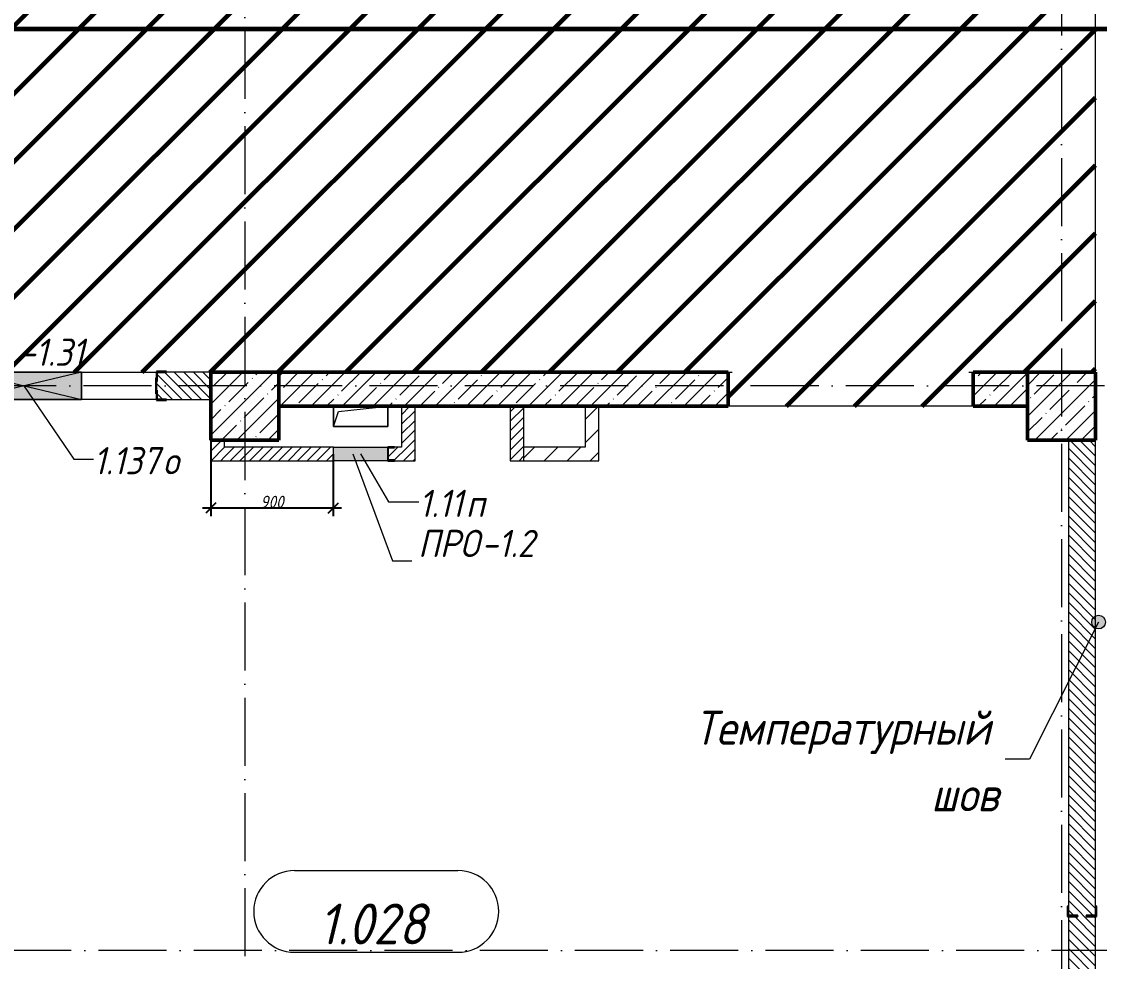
# Model space of a CAD drawing. Header units: millimetres. Extents: x -606178 to 312196, y -19338 to 632709.
# Drawn here: x -388521 to -380602, y 510645 to 517553 of the extents above; entities that cross this region are included whole.
import ezdxf

# ---------------------------------------------------------------- set-up
doc = ezdxf.new("R2010")
doc.units = ezdxf.units.MM
doc.linetypes.add('50_200_ШТРИХ_1Т_ш5_п1_п1_', pattern=[700, 500, -100, 0, -100])
for name, color, linetype, lineweight in [('6.4.1) Окр пт с инж. ПТ2.16', 3, 'Continuous', 60), ('A-____-____-DIMS', 7, 'Continuous', 9), ('A-DETL-GENF-OTLN', 7, 'Continuous', 9), ('A-FLOR-____-OTLN', 7, 'Continuous', 9), ('A-GENM-____-IDEN', 7, 'Continuous', 9), ('A-GENM-____-MCUT', 7, 'Continuous', 25), ('A-GENM-____-OTLN', 7, 'Continuous', 9), ('A-GENM-____-OTLN-1', 7, 'Continuous', 25), ('A-GLAZ-____-IDEN', 7, 'Continuous', 9), ('A-GLAZ-____-OTLN', 7, 'Continuous', 9), ('A-WALL-____-MCUT', 7, 'Continuous', 13), ('A-WALL-____-MCUT-2', 7, 'Continuous', 50), ('A-WALL-____-OTLN', 7, 'Continuous', 9), ('A-WALL-____-PATT-1', 7, 'Continuous', 9), ('A-WALL-FNSH-MCUT-1', 7, 'Continuous', 9), ('G-____-____-TEXT', 7, 'Continuous', 9), ('I-WALL-____-OTLN', 7, 'Continuous', 9), ('S-COLS-____-MCUT', 7, 'Continuous', 50), ('S-COLS-____-OTLN', 7, 'Continuous', 9), ('S-GRID-____-OTLN-1', 7, '50_200_ШТРИХ_1Т_ш5_п1_п1_', 9)]:
    doc.layers.add(name, color=color, linetype=linetype, lineweight=lineweight)
doc.layers.add('A-AREA-IDEN-1', color=7, linetype='Continuous', lineweight=9, true_color=0x000000)
doc.styles.add('ISOCPEUR_I', font='isocpeui.ttf', dxfattribs={"width": 0.9, "height": 2.5})
doc.styles.add('ISOCPEUR_I_11', font='isocpeui.ttf', dxfattribs={"width": 0.9, "height": 200})
doc.styles.add('ISOCPEUR_I_7', font='isocpeui.ttf', dxfattribs={"width": 0.9, "height": 90})
doc.styles.add('ISOCPEUR_I_9', font='isocpeui.ttf', dxfattribs={"width": 0.9, "height": 250})
doc.dimstyles.new('ISO-1_8_0_9К_СРЕДНИЙ_Кладочные_2', dxfattribs={"dimscale": 304.8, "dimtxt": 89.638306, "dimasz": 0.246063, "dimexe": 0.19685, "dimexo": 0, "dimgap": 0, "dimtad": 1, "dimdec": 3, "dimrnd": 0.001, "dimdsep": 46, "dimtxsty": 'ISOCPEUR_I_7', "dimblk1": 'OBLIQUE', "dimblk2": 'OBLIQUE', "dimsah": 1, "dimcen": 0.09, "dimdle": 0.19685, "dimazin": 0, "dimtfac": 1, "dimtdec": 4, "dimtix": 1, "dimtmove": 1, "dimatfit": 3, "dimfxl": 1, "dimtvp": 1, "dimtolj": 1, "dimtzin": 0, "dimarcsym": 2})
pattern_1 = [(135, (-425830.77, 451794.26), (-35.35534, -35.35534), [])]
pattern_2 = [(45, (-425830.77, 451794.26), (-35.35534, 35.35534), [])]
pattern_3 = [(45, (-425830.77, 451794.26), (-84.85281, 84.85281), [])]

# ---------------------------------------------------------------- blocks, each defined once
blk = doc.blocks.new('BSC_Колонна _Прямоугольная - 500х500-V21-АР1_План отверстий 1 этажа в осях 1-64_Ю-ЯЯ')
at = {"layer": 'S-COLS-____-OTLN'}
h = blk.add_hatch(dxfattribs=at)
h.set_pattern_fill('FP_27', color=256, style=0, pattern_type=2)
h.set_pattern_definition([(45, (-44950, -62931.04), (-114.04925, 114.04925), []), (45, (-44835.95, -62931.04), (-114.04925, 114.04925), [201.613, -40.323, 3.353, -36.97])])
h.paths.add_polyline_path([(-250, -250), (250, -250), (250, 250), (-250, 250)], flags=0)
at = {"layer": 'S-COLS-____-MCUT'}
for p, q in [((250, 250), (-250, 250)), ((-250, 250), (-250, -250)), ((250, -250), (250, 250)), ((-250, -250), (250, -250))]:
    blk.add_line(p, q, dxfattribs=at)
blk = doc.blocks.new('BSC_Колонна _Прямоугольная - 500х500-V49-АР1_План отверстий 1 этажа в осях 1-64_Ю-ЯЯ')
at = {"layer": 'S-COLS-____-OTLN'}
h = blk.add_hatch(dxfattribs=at)
h.set_pattern_fill('FP_56', color=256, style=0, pattern_type=2)
h.set_pattern_definition([(45, (-38950, -62931.04), (-114.04925, 114.04925), []), (45, (-38835.95, -62931.04), (-114.04925, 114.04925), [201.613, -40.323, 3.353, -36.97])])
h.paths.add_polyline_path([(-250, -250), (250, -250), (250, 250), (-250, 250)], flags=0)
at = {"layer": 'S-COLS-____-MCUT'}
for p, q in [((250, 250), (-250, 250)), ((-250, 250), (-250, -250)), ((250, -250), (250, 250)), ((-250, -250), (250, -250))]:
    blk.add_line(p, q, dxfattribs=at)
blk = doc.blocks.new('Фахверк_СКБ_Уголок - 200_3600-27915153-АР1_План отверстий 1 этажа в осях 1-64_Ю-ЯЯ')
at = {"layer": 'A-GENM-____-MCUT'}
for p, q in [((125, 156), (50, 156)), ((50, 156), (50, 150)), ((50, 150), (119, 150)), ((119, 150), (119, 81)), ((119, 81), (125, 81)), ((125, 81), (125, 156)), ((125, 19), (119, 19)), ((119, 19), (119, -50)), ((125, -56), (125, 19)), ((119, -50), (50, -50)), ((50, -50), (50, -56)), ((50, -56), (125, -56))]:
    blk.add_line(p, q, dxfattribs=at)
blk = doc.blocks.new('154_Стойка_СКБ_Уголок - СМ-2530_200-28213945-АР1_План отверстий 1 этажа в осях 1-64_Ю-ЯЯ')
at = {"layer": 'A-GENM-____-MCUT'}
for p, q in [((125, 156), (125, 81)), ((200, 156), (125, 156)), ((125, 81), (131, 81)), ((131, 81), (131, 150)), ((131, 150), (200, 150)), ((200, 150), (200, 156)), ((131, 19), (125, 19)), ((125, 19), (125, -56)), ((131, -50), (131, 19)), ((125, -56), (200, -56)), ((200, -50), (131, -50)), ((200, -56), (200, -50))]:
    blk.add_line(p, q, dxfattribs=at)
blk = doc.blocks.new('Стойка_Влож_Полоса боковая - Полоса-28213942-АР1_План отверстий 1 этажа в осях 1-64_Ю-ЯЯ')
at = {"layer": 'A-GENM-____-OTLN'}
for p, q in [((-5, 60), (0, 60)), ((-5, -60), (-5, 60)), ((0, 31), (0, -31)), ((0, -60), (-5, -60))]:
    blk.add_line(p, q, dxfattribs=at)
blk = doc.blocks.new('AR_Отверстие Ниша - Лючок-32404130-АР1_План отверстий 1 этажа в осях 1-64_Ю-ЯЯ')
at = {"layer": 'A-GLAZ-____-OTLN'}
blk.add_hatch(color=256, dxfattribs=at).paths.add_polyline_path([(200, 50), (-200, 50), (-200, -50), (200, -50), (200, 47)], flags=0)
for p, q in [((-200, 50), (200, 50)), ((200, 50), (200, -50)), ((200, -50), (-200, -50))]:
    blk.add_line(p, q, dxfattribs=at)
blk = doc.blocks.new('154_Фахверк_СКБ_Швеллер - Тип_100_4010-27789772-АР1_План отверстий 1 этажа в осях 1-64_Ю-ЯЯ')
at = {"layer": 'A-GENM-____-MCUT'}
for p, q in [((175, 50), (125, 50)), ((125, 50), (125, -50)), ((128, 47), (175, 47)), ((128, -47), (128, 47)), ((175, 47), (175, 50)), ((125, -50), (175, -50)), ((175, -47), (128, -47)), ((175, -50), (175, -47))]:
    blk.add_line(p, q, dxfattribs=at)
blk = doc.blocks.new('AR_Отверстие прямоугольное _в плите_ - AR_Отверстие прямоугольное _в плите_-V191-АР1_План отверстий 1 этажа в осях 1-64_Ю-ЯЯ')
at = {"layer": 'A-GENM-____-OTLN'}
for p, q in [((-200, 75), (-200, -75)), ((-200, -75), (-162.5, 37.5)), ((-162.5, 37.5), (200, 75)), ((200, -75), (200, 75)), ((-200, -75), (200, -75))]:
    blk.add_line(p, q, dxfattribs=at)
blk = doc.blocks.new('AR_Отверстие прямоугольное _в стене_ - AR_Отверстие прямоугольное _в стене__ОВ-36666481-АР1_План отверстий 1 этажа в осях 1-64_Ю-ЯЯ')
at = {"layer": 'A-GLAZ-____-OTLN'}
blk.add_hatch(color=256, dxfattribs=at).paths.add_polyline_path([(425, -100), (425, 100), (-425, 100), (-425, -100)], flags=0)
at = {"layer": 'A-DETL-GENF-OTLN'}
for p, q in [((-425, -100), (-425, 100)), ((-425, 100), (425, 100)), ((425, 100), (-425, -100)), ((-425, 100), (425, -100)), ((425, 100), (-425, 100)), ((-425, 100), (-425, -100)), ((425, 100), (425, -100)), ((425, -100), (425, 100)), ((425, -100), (-425, -100)), ((-425, -100), (425, -100))]:
    blk.add_line(p, q, dxfattribs=at)
blk = doc.blocks.new('_Oblique')
at = {"color": 0, "linetype": 'ByBlock', "lineweight": -2}
blk.add_line((-0.5, -0.5), (0.5, 0.5), dxfattribs=at)
blk = doc.blocks.new('*D4443')
at = {"layer": 'A-____-____-DIMS', "color": 0, "lineweight": -2, "transparency": 16777216}
for p, q in [((-387130.8, 514475.3), (-387130.8, 513917.6)), ((-386230.8, 514372.3), (-386230.8, 513917.6)), ((-387190.8, 513977.6), (-386170.8, 513977.6))]:
    blk.add_line(p, q, dxfattribs=at)
at = {"layer": 'Defpoints', "color": 0, "transparency": 16777216}
for p in [(-387130.8, 514475.3), (-386230.8, 514372.3), (-386230.8, 513977.6)]:
    blk.add_point(p, dxfattribs=at)
at = {"layer": 'A-____-____-DIMS', "color": 0, "lineweight": -2, "transparency": 16777216, "xscale": 75, "yscale": 75, "zscale": 75, "rotation": 180}
blk.add_blockref('_Oblique', (-387130.8, 513977.6), dxfattribs=at)
at = {"layer": 'A-____-____-DIMS', "color": 0, "lineweight": -2, "transparency": 16777216, "xscale": 75, "yscale": 75, "zscale": 75}
blk.add_blockref('_Oblique', (-386230.8, 513977.6), dxfattribs=at)
at = {"layer": 'A-____-____-DIMS', "color": 0, "transparency": 16777216, "insert": (-386680.8, 514022.6), "char_height": 90, "width": 409.578, "attachment_point": 5, "style": 'ISOCPEUR_I_7'}
blk.add_mtext('\\A1;900', dxfattribs=at)
blk = doc.blocks.new('AAR_СКБ_Марка_помещения_1_5 ммп - Номер _ Площадь-27962135-АИ_План этажа_Стены_1')
at = {"layer": 'A-AREA-IDEN-1'}
for p, q in [((-2.987, 3), (3.013, 3)), ((-2.987, 0), (3.013, 0))]:
    blk.add_line(p, q, dxfattribs=at)
for centre, start, end in [((-2.987, 1.5), 90, 270), ((3.013, 1.5), 270, 90)]:
    blk.add_arc(centre, 1.5, start, end, dxfattribs=at)

msp = doc.modelspace()

# ---------------------------------------------------------------- hatches: boundary and pattern name
at = {"layer": '6.4.1) Окр пт с инж. ПТ2.16'}
h = msp.add_hatch(dxfattribs=at)
h.set_pattern_fill('ANSI31', color=256, scale=111)
h.paths.add_polyline_path([(-380630.7712, 519325.3011), (-380930.7712, 519325.3011), (-380930.7712, 519225.3011), (-381130.7712, 519225.3011), (-381130.7712, 519325.3011), (-383280.7712, 519325.3011), (-383280.7712, 518975.3011), (-383880.7712, 518975.3011), (-383880.7712, 519225.3011), (-384080.7712, 519225.3011), (-384080.7712, 519325.3011), (-383880.7712, 519325.3011), (-383880.7712, 519475.3011), (-385530.7712, 519475.3011), (-385930.7712, 519475.3011), (-386580.7712, 519475.3011), (-386580.7712, 518975.3011), (-387180.7712, 518975.3011), (-387505.7712, 518975.3011), (-387505.7712, 518969.3011), (-387580.7712, 518969.3011), (-387580.7712, 518975.3011), (-387980.7712, 518975.3011), (-388180.7712, 518975.3011), (-388580.7712, 518975.3011), (-388580.7712, 518969.3011), (-388655.7712, 518969.3011), (-389830.7712, 518975.3011), (-390430.7712, 518975.3011), (-393430.7712, 518975.3011), (-394030.7712, 518975.3011), (-394030.7712, 519325.3011), (-396380.7712, 519325.3011), (-396380.7712, 519225.3011), (-396580.7712, 519225.3011), (-396580.7712, 518975.3011), (-396580.7712, 517495.3011), (-396580.7712, 516595.3011), (-396580.7712, 515675.3011), (-396580.7712, 515075.3011), (-396580.7712, 514975.3011), (-396130.7712, 514975.3011), (-395630.7712, 514975.3011), (-395305.7712, 514975.3011), (-395305.7712, 514981.3011), (-395230.7712, 514981.3011), (-395230.7712, 514975.3011), (-394630.7712, 514975.3011), (-393780.7712, 514975.3011), (-393530.7712, 514975.3011), (-393530.7712, 514981.3011), (-393455.7712, 514981.3011), (-393060.7712, 514975.3011), (-392360.7712, 514975.3011), (-391755.7712, 514975.3011), (-391755.7712, 514981.3011), (-391680.7712, 514981.3011), (-391680.7712, 514935.3011), (-391675.7712, 514935.3011), (-391675.7712, 514815.3011), (-391680.119, 514775.3011), (-390780.7712, 514775.3011), (-390780.7712, 514815.3011), (-390785.7712, 514815.3011), (-390785.7712, 514935.3011), (-390780.7712, 514981.3011), (-390705.7712, 514981.3011), (-390130.7712, 514975.3011), (-389630.7712, 514975.3011), (-389305.7712, 514975.3011), (-389305.7712, 514981.3011), (-389230.7712, 514981.3011), (-389230.7712, 514975.3011), (-388930.7712, 514975.3011), (-388080.7712, 514975.3011), (-387530.7712, 514975.3011), (-387530.7712, 514981.3011), (-387455.7712, 514981.3011), (-387130.7712, 514975.3011), (-386630.7712, 514975.3011), (-383330.7712, 514975.3011), (-383330.7712, 514725.3011), (-381530.7712, 514725.3011), (-381530.7712, 514975.3011), (-381130.7712, 514975.3011), (-380630.7712, 514975.3011)])
at = {"layer": 'A-WALL-____-PATT-1'}
h = msp.add_hatch(dxfattribs=at)
h.set_pattern_fill('FP_6', color=256, style=0, pattern_type=2)
h.set_pattern_definition(pattern_1)
h.paths.add_polyline_path([(-387524.7712, 514775.3011), (-387130.7712, 514775.3011), (-387130.7712, 514975.3011), (-387524.7712, 514975.3011), (-387524.7712, 514906.3011), (-387530.7712, 514906.3011), (-387530.7712, 514844.3011), (-387524.7712, 514844.3011), (-387524.7712, 514815.3011)], flags=0)
h.paths.add_polyline_path([(-389305.7712, 514775.3011), (-389236.7712, 514775.3011), (-389236.7712, 514844.3011), (-389230.7712, 514844.3011), (-389230.7712, 514906.3011), (-389236.7712, 514906.3011), (-389236.7712, 514975.3011), (-389630.7712, 514975.3011), (-389630.7712, 514775.3011)], flags=0)
h = msp.add_hatch(dxfattribs=at)
h.set_pattern_fill('FP_13', color=256, style=0, pattern_type=2)
h.set_pattern_definition([(45, (-425830.77, 451794.26), (-114.04925, 114.04925), []), (45, (-425716.72, 451794.26), (-114.04925, 114.04925), [201.612, -40.322, 3.353, -36.97])])
h.paths.add_polyline_path([(-381130.7712, 514725.3011), (-381130.7712, 514975.3011), (-381530.7712, 514975.3011), (-381530.7712, 514725.3011)], flags=0)
h.paths.add_polyline_path([(-383426.1639, 514725.3011), (-383330.7712, 514725.3011), (-383330.7712, 514975.3011), (-386630.7712, 514975.3011), (-386630.7712, 514725.3011)], flags=0)
h = msp.add_hatch(dxfattribs=at)
h.set_pattern_fill('FP_5', color=256, style=0, pattern_type=2)
h.set_pattern_definition(pattern_2)
h.paths.add_polyline_path([(-385630.7712, 514425.3011), (-385630.7712, 514725.3011), (-385730.7712, 514725.3011), (-385730.7712, 514425.3011)], flags=0)
h = msp.add_hatch(dxfattribs=at)
h.set_pattern_fill('FP_5', color=256, style=0, pattern_type=2)
h.set_pattern_definition(pattern_2)
h.paths.add_polyline_path([(-384830.7712, 514325.3011), (-384830.7712, 514725.3011), (-384930.7712, 514725.3011), (-384930.7712, 514325.3011)], flags=0)
h = msp.add_hatch(dxfattribs=at)
h.set_pattern_fill('FP_4', color=256, style=0, pattern_type=2)
h.set_pattern_definition(pattern_3)
h.paths.add_polyline_path([(-384280.7712, 514425.3011), (-384280.7712, 514725.3011), (-384380.7712, 514725.3011), (-384380.7712, 514425.3011)], flags=0)
h = msp.add_hatch(dxfattribs=at)
h.set_pattern_fill('FP_5', color=256, style=0, pattern_type=2)
h.set_pattern_definition(pattern_2)
h.paths.add_polyline_path([(-387030.7712, 514325.3011), (-387030.7712, 514475.3011), (-387130.7712, 514475.3011), (-387130.7712, 514325.3011)], flags=0)
h = msp.add_hatch(dxfattribs=at)
h.set_pattern_fill('FP_5', color=256, style=0, pattern_type=2)
h.set_pattern_definition(pattern_2)
h.paths.add_polyline_path([(-385630.7712, 514325.3011), (-385630.7712, 514425.3011), (-385780.7712, 514425.3011), (-385780.7712, 514422.3011), (-385827.7712, 514422.3011), (-385827.7712, 514328.3011), (-385780.7712, 514328.3011), (-385780.7712, 514325.3011)], flags=0)
h.paths.add_polyline_path([(-386961.1652, 514325.3011), (-386230.7712, 514325.3011), (-386230.7712, 514425.3011), (-387030.7712, 514425.3011), (-387030.7712, 514325.3011)], flags=0)
h = msp.add_hatch(dxfattribs=at)
h.set_pattern_fill('FP_4', color=256, style=0, pattern_type=2)
h.set_pattern_definition(pattern_3)
h.paths.add_polyline_path([(-384830.7712, 514325.3011), (-384280.7712, 514325.3011), (-384280.7712, 514425.3011), (-384830.7712, 514425.3011)], flags=0)
h = msp.add_hatch(dxfattribs=at)
h.set_pattern_fill('FP_6', color=256, style=0, pattern_type=2)
h.set_pattern_definition(pattern_1)
h.paths.add_polyline_path([(-380830.7712, 507475.3011), (-380630.7712, 507475.3011), (-380630.7712, 510975.3011), (-380699.7712, 510975.3011), (-380699.7712, 510981.3011), (-380630.7712, 510981.3011), (-380630.7712, 514475.3011), (-380830.7712, 514475.3011), (-380830.7712, 510981.3011), (-380761.7712, 510981.3011), (-380761.7712, 510975.3011), (-380830.7712, 510975.3011), (-380830.7712, 509018.1171)], flags=0)
at = {"layer": 'G-____-____-TEXT'}
h = msp.add_hatch(color=256, dxfattribs=at)
edge = h.paths.add_edge_path(flags=0)
edge.add_arc((-380609.0086, 513138.95), 50, 0, 360)

# ---------------------------------------------------------------- linework, layer by layer
at = {"layer": '6.4.1) Окр пт с инж. ПТ2.16', "color": 1}
msp.add_lwpolyline([(-401066.5359, 517500.3011), (-369536.0875, 517500.3011), (-369536.0875, 518175.3011)], dxfattribs=at)
at = {"layer": 'A-FLOR-____-OTLN'}
for p, q in [((-380630.7712, 514975.3011), (-380630.7712, 519325.3011)), ((-386230.7712, 514575.3011), (-386230.7712, 514725.3011)), ((-385830.7712, 514725.3011), (-385830.7712, 514575.3011)), ((-385830.7712, 514575.3011), (-386230.7712, 514575.3011))]:
    msp.add_line(p, q, dxfattribs=at)
at = {"layer": 'A-GENM-____-IDEN'}
for p, q in [((-386087.7966, 514375.3011), (-385795.2585, 513589.8034)), ((-385795.2585, 513589.8034), (-385654.7868, 513589.8034))]:
    msp.add_line(p, q, dxfattribs=at)
at = {"layer": 'A-GLAZ-____-IDEN'}
for p, q in [((-388505.7712, 514875.3011), (-388136.6242, 514337.3923)), ((-388136.6242, 514337.3923), (-387993.8524, 514337.3923)), ((-386030.7712, 514375.3011), (-385825.3976, 514023.8011)), ((-385825.3976, 514023.8011), (-385602.024, 514023.8011))]:
    msp.add_line(p, q, dxfattribs=at)
at = {"layer": 'A-WALL-____-MCUT'}
for p, q in [((-387130.7712, 514975.3011), (-387455.7712, 514975.3011)), ((-387455.7712, 514775.3011), (-387130.7712, 514775.3011)), ((-380830.7712, 514475.3011), (-380830.7712, 511050.3011)), ((-380630.7712, 511050.3011), (-380630.7712, 514475.3011)), ((-380830.7712, 510975.3011), (-380830.7712, 507475.3011)), ((-380630.7712, 507475.3011), (-380630.7712, 510975.3011))]:
    msp.add_line(p, q, dxfattribs=at)
at = {"layer": 'A-WALL-____-MCUT-2'}
for p, q in [((-383330.7712, 514975.3011), (-386630.7712, 514975.3011)), ((-383330.7712, 514725.3011), (-383330.7712, 514975.3011)), ((-381130.7712, 514975.3011), (-381530.7712, 514975.3011)), ((-381530.7712, 514975.3011), (-381530.7712, 514725.3011)), ((-386630.7712, 514725.3011), (-383330.7712, 514725.3011)), ((-381530.7712, 514725.3011), (-381130.7712, 514725.3011))]:
    msp.add_line(p, q, dxfattribs=at)
at = {"layer": 'A-WALL-____-OTLN'}
for p, q in [((-383330.7712, 514975.3011), (-383300.7712, 514975.3011)), ((-381560.7712, 514975.3011), (-381530.7712, 514975.3011)), ((-381530.7712, 514725.3011), (-383330.7712, 514725.3011))]:
    msp.add_line(p, q, dxfattribs=at)
at = {"layer": 'A-WALL-FNSH-MCUT-1'}
for p, q in [((-385730.7712, 514725.3011), (-385730.7712, 514425.3011)), ((-385630.7712, 514325.3011), (-385630.7712, 514725.3011)), ((-384930.7712, 514725.3011), (-384930.7712, 514325.3011)), ((-384830.7712, 514325.3011), (-384830.7712, 514725.3011)), ((-384380.7712, 514725.3011), (-384380.7712, 514425.3011)), ((-384280.7712, 514325.3011), (-384280.7712, 514725.3011)), ((-387130.7712, 514475.3011), (-387130.7712, 514325.3011)), ((-387030.7712, 514425.3011), (-387030.7712, 514475.3011)), ((-386230.7712, 514425.3011), (-387030.7712, 514425.3011)), ((-385730.7712, 514425.3011), (-385780.7712, 514425.3011)), ((-384380.7712, 514425.3011), (-384830.7712, 514425.3011)), ((-387130.7712, 514325.3011), (-386230.7712, 514325.3011)), ((-385780.7712, 514325.3011), (-385630.7712, 514325.3011)), ((-384930.7712, 514325.3011), (-384280.7712, 514325.3011))]:
    msp.add_line(p, q, dxfattribs=at)
at = {"layer": 'G-____-____-TEXT'}
for p, q in [((-380609.0086, 513138.95), (-381116.0651, 512131.5666)), ((-381116.0651, 512131.5666), (-381295.7531, 512131.5666))]:
    msp.add_line(p, q, dxfattribs=at)
msp.add_circle((-380609.0086, 513138.95), 50, dxfattribs=at)
at = {"layer": 'I-WALL-____-OTLN'}
for p, q in [((-388080.7712, 514975.3011), (-387530.7712, 514975.3011)), ((-387530.7712, 514775.3011), (-388080.7712, 514775.3011))]:
    msp.add_line(p, q, dxfattribs=at)
at = {"layer": 'S-GRID-____-OTLN-1'}
for p, q in [((-386880.7712, 542687.1106), (-386880.7712, 504685.847)), ((-380880.7712, 542453.3551), (-380880.7712, 504840.1184)), ((-321756.3646, 514875.3011), (-430499.5414, 514875.3011)), ((-350350.7307, 510725.3011), (-430499.5414, 510725.3011))]:
    msp.add_line(p, q, dxfattribs=at)

# ---------------------------------------------------------------- block references
at = {"layer": 'A-AREA-IDEN-1', "xscale": 199.9999999999999, "yscale": 199.9999999999999, "zscale": 199.9999999999999}
msp.add_blockref('AAR_СКБ_Марка_помещения_1_5 ммп - Номер _ Площадь-27962135-АИ_План этажа_Стены_1', (-385918.3194, 510712.0788), dxfattribs=at)
at = {"layer": 'A-GENM-____-OTLN'}
for name, p in [('Стойка_Влож_Полоса боковая - Полоса-28213942-АР1_План отверстий 1 этажа в осях 1-64_Ю-ЯЯ', (-387530.7712, 514875.3011)), ('AR_Отверстие прямоугольное _в плите_ - AR_Отверстие прямоугольное _в плите_-V191-АР1_План отверстий 1 этажа в осях 1-64_Ю-ЯЯ', (-386030.7712, 514650.3011))]:
    msp.add_blockref(name, p, dxfattribs=at)
at = {"layer": 'A-GENM-____-OTLN-1'}
for name, p in [('154_Стойка_СКБ_Уголок - СМ-2530_200-28213945-АР1_План отверстий 1 этажа в осях 1-64_Ю-ЯЯ', (-387655.7712, 514825.3011)), ('154_Фахверк_СКБ_Швеллер - Тип_100_4010-27789772-АР1_План отверстий 1 этажа в осях 1-64_Ю-ЯЯ', (-385955.7712, 514375.3011))]:
    msp.add_blockref(name, p, dxfattribs=at)
at = {"layer": 'A-GENM-____-OTLN-1', "rotation": 269.9999999999999}
msp.add_blockref('Фахверк_СКБ_Уголок - 200_3600-27915153-АР1_План отверстий 1 этажа в осях 1-64_Ю-ЯЯ', (-380780.7712, 511100.3011), dxfattribs=at)
at = {"layer": 'A-GLAZ-____-OTLN'}
msp.add_blockref('AR_Отверстие прямоугольное _в стене_ - AR_Отверстие прямоугольное _в стене__ОВ-36666481-АР1_План отверстий 1 этажа в осях 1-64_Ю-ЯЯ', (-388505.7712, 514875.3011), dxfattribs=at)
at = {"layer": 'A-GLAZ-____-OTLN', "rotation": 180}
msp.add_blockref('AR_Отверстие Ниша - Лючок-32404130-АР1_План отверстий 1 этажа в осях 1-64_Ю-ЯЯ', (-386030.7712, 514375.3011), dxfattribs=at)
at = {"layer": 'S-COLS-____-OTLN'}
for name, p in [('BSC_Колонна _Прямоугольная - 500х500-V49-АР1_План отверстий 1 этажа в осях 1-64_Ю-ЯЯ', (-386880.7712, 514725.3011)), ('BSC_Колонна _Прямоугольная - 500х500-V21-АР1_План отверстий 1 этажа в осях 1-64_Ю-ЯЯ', (-380880.7712, 514725.3011))]:
    msp.add_blockref(name, p, dxfattribs=at)

# ---------------------------------------------------------------- texts
at = {"layer": 'A-AREA-IDEN-1', "insert": (-385943.7484, 510770.4086), "char_height": 300, "width": 900, "attachment_point": 8, "line_spacing_factor": 1.139951, "style": 'ISOCPEUR_I'}
msp.add_mtext('\\pxqc,t8.46667,16.93333,25.4,33.86667,42.33333,50.8,59.26667,67.73333,76.2,84.66667,93.13333,101.6,110.06667,118.53333,127,135.46667,143.93333,152.4,160.86667,169.33333,177.8,186.26667,194.73333,203.2,211.66667,220.13333,228.6,237.06667,245.53333,254,262.46667,270.93333;{1.028}', dxfattribs=at)
at = {"layer": 'A-GENM-____-IDEN', "char_height": 200, "attachment_point": 1, "style": 'ISOCPEUR_I_11'}
for s, insert, width in [('-1.31', (-388541.9841, 515222.4173), 620.506125), ('ПРО', (-385607.6435, 513816.9195), 562.784625), ('-1.2', (-385143.2998, 513816.9195), 505.063125)]:
    msp.add_mtext(s, dxfattribs=dict(at, insert=insert, width=width))
at = {"layer": 'A-GLAZ-____-IDEN', "char_height": 200, "attachment_point": 1, "style": 'ISOCPEUR_I_11'}
for s, insert, width in [('1.137', (-387993.8524, 514425.0069), 620.506125), ('\\fISOCPEUR|b0|i1|c204|p34|;\\W.9;о', (-387481.8836, 514425.0069), 158.734125), ('1.11', (-385602.024, 514111.4157), 418.480875), ('\\fISOCPEUR|b0|i1|c204|p34|;\\W.9;п', (-385256.7427, 514111.4157), 158.734125)]:
    msp.add_mtext(s, dxfattribs=dict(at, insert=insert, width=width))
at = {"layer": 'G-____-____-TEXT', "char_height": 250, "attachment_point": 1, "style": 'ISOCPEUR_I_9'}
for s, insert, width in [('Температурный', (-383577.4202, 512487.4207), 2763.416813), ('шов', (-381839.1077, 511997.9416), 656.582063)]:
    msp.add_mtext(s, dxfattribs=dict(at, insert=insert, width=width))

# ---------------------------------------------------------------- dimensions: what is measured, and where the dimension line sits
at = {"layer": 'A-____-____-DIMS'}
dim = msp.add_linear_dim(base=(-386230.7712, 513977.6216), p1=(-387130.7712, 514475.3011), p2=(-386230.7712, 514372.2531), dimstyle='ISO-1_8_0_9К_СРЕДНИЙ_Кладочные_2', override={"dimpost": '<>', "dimfxl": 905.880174}, dxfattribs=at)
dim.commit()
dim.dimension.update_dxf_attribs({"geometry": '*D4443', "text_midpoint": (-386680.7712, 514022.6216)})

doc.saveas('drawing.dxf')
